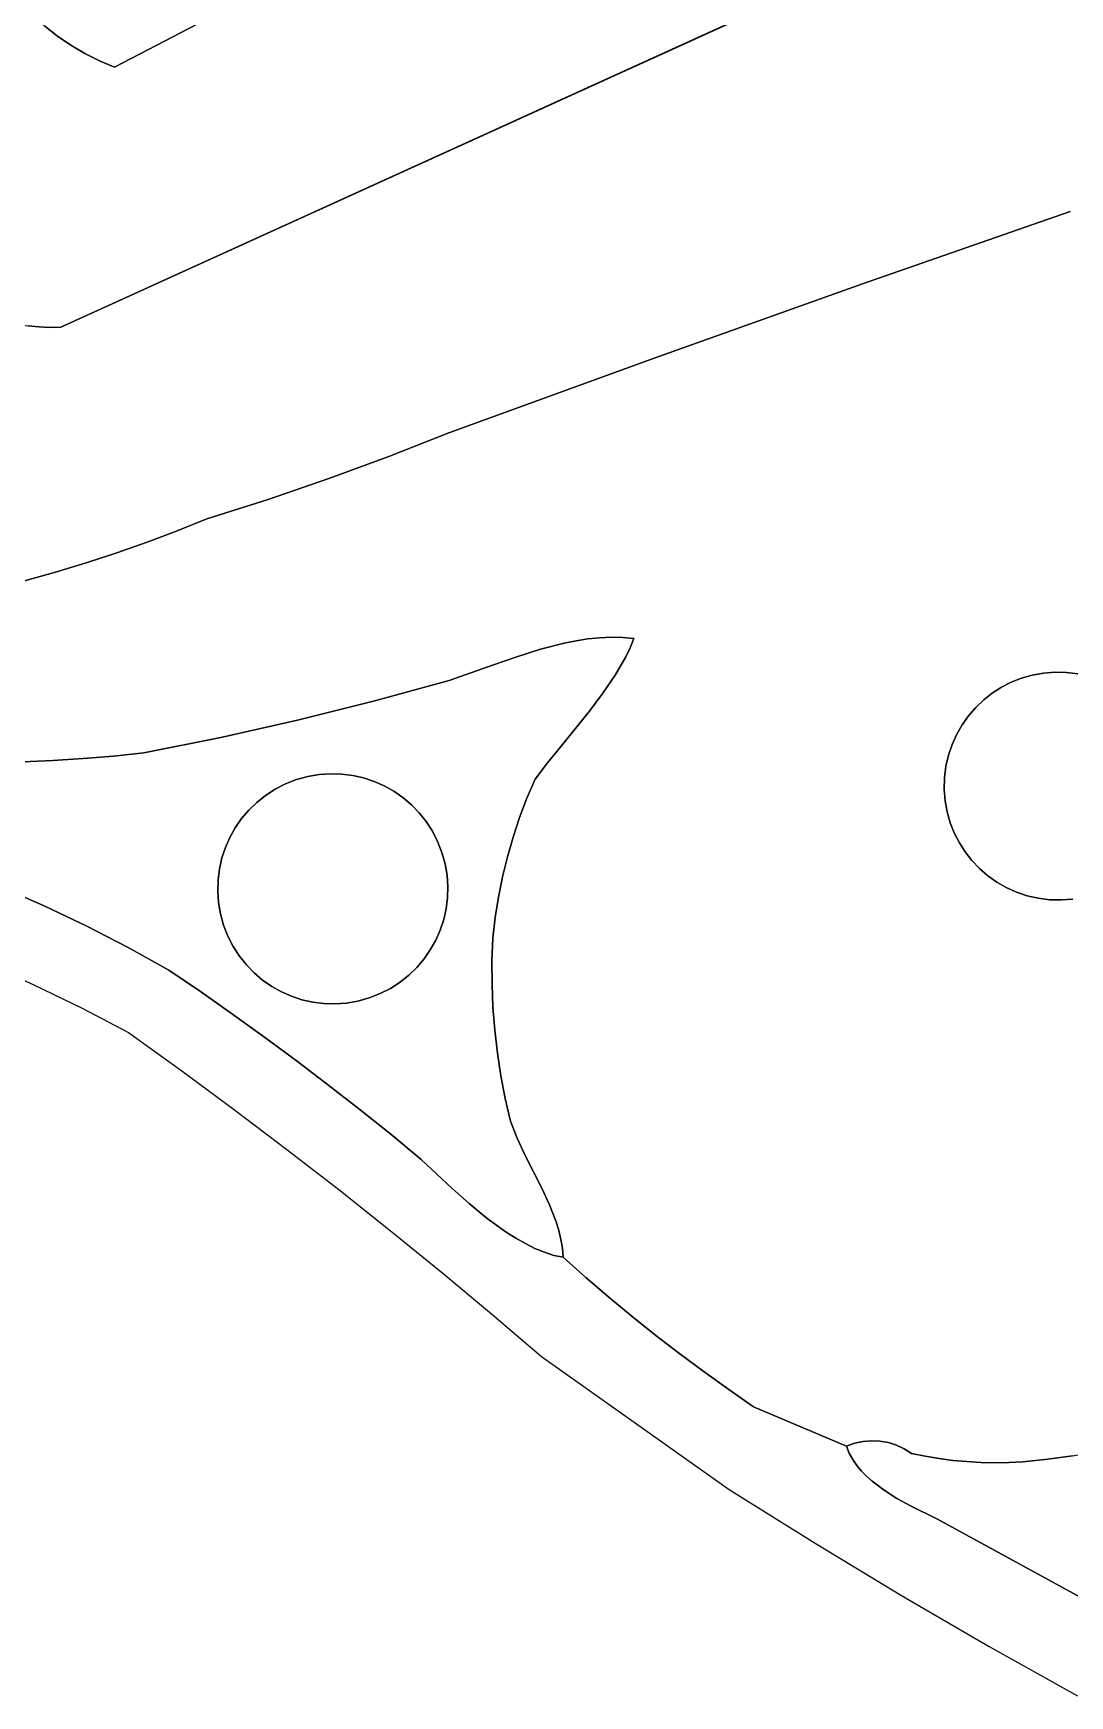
# Model space of a CAD drawing. Header units: inches. Extents: x 37.5 to 70.3, y 17.4 to 61.6.
# Drawn here: x 44.35 to 48.62, y 20.65 to 27.51 of the extents above; entities that cross this region are included whole.
import ezdxf

# ---------------------------------------------------------------- set-up
doc = ezdxf.new("R2010")
doc.units = ezdxf.units.IN
doc.layers.add('SURFACES_FOR_SKETCHUP', color=7, linetype='Continuous')

msp = doc.modelspace()

# ---------------------------------------------------------------- linework, layer by layer
at = {"layer": 'SURFACES_FOR_SKETCHUP'}
for points, invisible_edges in [([(49.8928, 28.7723), (46.2964, 28.1759), (44.4585, 26.3004)], 3), ([(44.4585, 26.3004), (46.9135, 26.1748), (49.8928, 28.7723)], 3), ([(47.7687, 26.4793), (49.8928, 28.7723), (46.9135, 26.1748)], 3), ([(47.7687, 26.4793), (48.626, 26.778), (49.8928, 28.7723)], 10), ([(46.1214, 28.0807), (44.4585, 26.3004), (46.2964, 28.1759)], 3), ([(44.3928, 27.5431), (44.4457, 27.502), (44.9584, 28.0813)], 10), ([(44.4457, 27.502), (44.5011, 27.4644), (44.9584, 28.0813)], 10), ([(45.9432, 27.9917), (44.4585, 26.3004), (46.1214, 28.0807)], 3), ([(44.5011, 27.4644), (44.5589, 27.4304), (44.9584, 28.0813)], 10), ([(44.5589, 27.4304), (44.6189, 27.4), (44.9584, 28.0813)], 10), ([(45.1592, 27.6234), (44.9584, 28.0813), (44.6189, 27.4)], 11), ([(45.6705, 27.8514), (44.4585, 26.3004), (45.9432, 27.9917)], 11), ([(45.6223, 27.8273), (44.4585, 26.3004), (45.6705, 27.8514)], 3), ([(45.6223, 27.8273), (45.5727, 27.8065), (44.4585, 26.3004)], 10), ([(45.2779, 27.6748), (44.4585, 26.3004), (45.5727, 27.8065)], 11), ([(45.2779, 27.6748), (45.2237, 27.6509), (44.4585, 26.3004)], 10), ([(44.3425, 27.5875), (43.6014, 26.6776), (44.3928, 27.5431)], 3), ([(45.2237, 27.6509), (45.1592, 27.6234), (44.4585, 26.3004)], 10), ([(44.6809, 27.3736), (44.4585, 26.3004), (45.1592, 27.6234)], 3), ([(44.6189, 27.4), (44.6809, 27.3736), (45.1592, 27.6234)], 8), ([(43.6766, 26.6119), (44.3928, 27.5431), (43.6014, 26.6776)], 3), ([(44.3928, 27.5431), (43.6766, 26.6119), (44.4457, 27.502)], 3), ([(43.7556, 26.5506), (44.4457, 27.502), (43.6766, 26.6119)], 3), ([(43.7556, 26.5506), (43.8379, 26.4943), (44.4457, 27.502)], 10), ([(44.5011, 27.4644), (44.4457, 27.502), (43.8379, 26.4943)], 10), ([(43.8379, 26.4943), (43.9228, 26.4437), (44.5011, 27.4644)], 10), ([(43.9228, 26.4437), (44.0099, 26.3995), (44.5011, 27.4644)], 10), ([(44.5589, 27.4304), (44.5011, 27.4644), (44.0099, 26.3995)], 10), ([(44.0099, 26.3995), (44.0986, 26.3625), (44.5589, 27.4304)], 10), ([(44.0986, 26.3625), (44.1434, 26.3469), (44.5589, 27.4304)], 10), ([(44.6189, 27.4), (44.5589, 27.4304), (44.1434, 26.3469)], 10), ([(44.1434, 26.3469), (44.1884, 26.3334), (44.6189, 27.4)], 10), ([(44.1884, 26.3334), (44.2335, 26.322), (44.6189, 27.4)], 10), ([(44.2786, 26.3128), (44.6189, 27.4), (44.2335, 26.322)], 3), ([(44.2786, 26.3128), (44.3238, 26.306), (44.6189, 27.4)], 10), ([(44.3238, 26.306), (44.3689, 26.3016), (44.6189, 27.4)], 10), ([(44.3689, 26.3016), (44.4138, 26.2997), (44.6189, 27.4)], 10), ([(44.4138, 26.2997), (44.4585, 26.3004), (44.6189, 27.4)], 10), ([(44.6809, 27.3736), (44.6189, 27.4), (44.4585, 26.3004)], 10), ([(47.7687, 26.4793), (48.9372, 25.624), (48.626, 26.778)], 3), ([(48.2691, 24.7623), (47.7687, 26.4793), (46.8253, 25.0153)], 11), ([(46.9135, 26.1748), (46.8253, 25.0153), (47.7687, 26.4793)], 3), ([(48.9372, 25.624), (47.7687, 26.4793), (48.383, 24.8352)], 11), ([(48.383, 24.8352), (47.7687, 26.4793), (48.3426, 24.8145)], 3), ([(48.3426, 24.8145), (47.7687, 26.4793), (48.3046, 24.7901)], 3), ([(48.3046, 24.7901), (47.7687, 26.4793), (48.2691, 24.7623)], 3), ([(44.3097, 25.2545), (44.4375, 25.2897), (44.3238, 26.306)], 10), ([(44.3689, 26.3016), (44.3238, 26.306), (44.4375, 25.2897)], 10), ([(44.4375, 25.2897), (44.5644, 25.3279), (44.3689, 26.3016)], 10), ([(44.4138, 26.2997), (44.3689, 26.3016), (44.5644, 25.3279)], 10), ([(44.4585, 26.3004), (44.4138, 26.2997), (44.5644, 25.3279)], 10), ([(45.5652, 25.6759), (45.8139, 25.7673), (44.4585, 26.3004)], 10), ([(45.0622, 25.5095), (45.3147, 25.5899), (44.4585, 26.3004)], 10), ([(44.6903, 25.369), (44.8153, 25.4129), (44.4585, 26.3004)], 10), ([(44.5644, 25.3279), (44.6903, 25.369), (44.4585, 26.3004)], 10), ([(45.5652, 25.6759), (44.4585, 26.3004), (45.3147, 25.5899)], 3), ([(44.9393, 25.4598), (44.4585, 26.3004), (44.8153, 25.4129)], 3), ([(45.0622, 25.5095), (44.4585, 26.3004), (44.9393, 25.4598)], 3), ([(46.0604, 25.8643), (44.4585, 26.3004), (45.8139, 25.7673)], 3), ([(46.0604, 25.8643), (46.9135, 26.1748), (44.4585, 26.3004)], 10), ([(46.0604, 25.8643), (46.6836, 25.019), (46.9135, 26.1748)], 3), ([(46.7315, 25.0211), (46.9135, 26.1748), (46.6836, 25.019)], 3), ([(46.7788, 25.02), (46.9135, 26.1748), (46.7315, 25.0211)], 3), ([(46.8253, 25.0153), (46.9135, 26.1748), (46.7788, 25.02)], 3), ([(45.8139, 25.7673), (46.2455, 24.9073), (46.0604, 25.8643)], 3), ([(46.4391, 24.9713), (46.0604, 25.8643), (46.3414, 24.9407)], 3), ([(46.3414, 24.9407), (46.0604, 25.8643), (46.2455, 24.9073)], 3), ([(46.6836, 25.019), (46.0604, 25.8643), (46.6352, 25.014)], 3), ([(46.6352, 25.014), (46.0604, 25.8643), (46.5864, 25.0064)], 3), ([(46.5864, 25.0064), (46.0604, 25.8643), (46.5374, 24.9966)], 3), ([(46.5374, 24.9966), (46.0604, 25.8643), (46.4391, 24.9713)], 3), ([(45.5652, 25.6759), (46.0628, 24.8421), (45.8139, 25.7673)], 3), ([(46.2455, 24.9073), (45.8139, 25.7673), (46.0628, 24.8421)], 3), ([(45.3147, 25.5899), (45.7501, 24.7569), (45.5652, 25.6759)], 3), ([(46.0628, 24.8421), (45.5652, 25.6759), (45.7501, 24.7569)], 3), ([(48.383, 24.8352), (48.4254, 24.8519), (48.9372, 25.624)], 10), ([(48.4254, 24.8519), (48.4697, 24.8645), (48.9372, 25.624)], 10), ([(48.4697, 24.8645), (48.5154, 24.8728), (48.9372, 25.624)], 10), ([(48.5154, 24.8728), (48.5625, 24.8765), (48.9372, 25.624)], 10), ([(48.5625, 24.8765), (48.6106, 24.8755), (48.9372, 25.624)], 10), ([(48.9372, 25.624), (48.6106, 24.8755), (48.9765, 25.5905)], 3), ([(45.0622, 25.5095), (45.4356, 24.6787), (45.3147, 25.5899)], 3), ([(45.7501, 24.7569), (45.3147, 25.5899), (45.4356, 24.6787)], 3), ([(48.6584, 24.8696), (48.9765, 25.5905), (48.6106, 24.8755)], 3), ([(44.8153, 25.4129), (45.1195, 24.6075), (44.9393, 25.4598)], 3), ([(44.9393, 25.4598), (45.1195, 24.6075), (45.0622, 25.5095)], 3), ([(45.4356, 24.6787), (45.0622, 25.5095), (45.1195, 24.6075)], 3), ([(44.6903, 25.369), (45.1195, 24.6075), (44.8153, 25.4129)], 3), ([(44.4375, 25.2897), (44.6768, 24.5305), (44.5644, 25.3279)], 3), ([(44.5644, 25.3279), (44.8019, 24.5434), (44.6903, 25.369)], 3), ([(44.8019, 24.5434), (44.5644, 25.3279), (44.6768, 24.5305)], 3), ([(45.1195, 24.6075), (44.6903, 25.369), (44.8019, 24.5434)], 3), ([(44.4261, 24.5121), (44.3097, 25.2545), (44.3005, 24.5066)], 3), ([(44.3097, 25.2545), (44.5515, 24.5201), (44.4375, 25.2897)], 3), ([(44.5515, 24.5201), (44.3097, 25.2545), (44.4261, 24.5121)], 3), ([(44.6768, 24.5305), (44.4375, 25.2897), (44.5515, 24.5201)], 3), ([(46.4391, 24.9713), (46.6417, 24.716), (46.5374, 24.9966)], 3), ([(46.5374, 24.9966), (46.6973, 24.7899), (46.5864, 25.0064)], 3), ([(46.6973, 24.7899), (46.5374, 24.9966), (46.6417, 24.716)], 3), ([(46.5864, 25.0064), (46.748, 24.8647), (46.6352, 25.014)], 3), ([(46.748, 24.8647), (46.5864, 25.0064), (46.6973, 24.7899)], 3), ([(46.6352, 25.014), (46.748, 24.8647), (46.6836, 25.019)], 3), ([(46.7315, 25.0211), (46.6836, 25.019), (46.7914, 24.9399)], 10), ([(46.748, 24.8647), (46.7914, 24.9399), (46.6836, 25.019)], 10), ([(46.7315, 25.0211), (46.7914, 24.9399), (46.7788, 25.02)], 3), ([(46.8253, 25.0153), (46.7788, 25.02), (46.8097, 24.9776)], 2), ([(46.7914, 24.9399), (46.8097, 24.9776), (46.7788, 25.02)], 10), ([(46.8097, 24.9776), (48.124, 24.5345), (46.8253, 25.0153)], 3), ([(48.1577, 24.6206), (46.8253, 25.0153), (48.1388, 24.5786)], 3), ([(48.2068, 24.6971), (46.8253, 25.0153), (48.1805, 24.6601)], 3), ([(48.1388, 24.5786), (46.8253, 25.0153), (48.124, 24.5345)], 3), ([(48.1805, 24.6601), (46.8253, 25.0153), (48.1577, 24.6206)], 3), ([(46.8253, 25.0153), (48.2068, 24.6971), (48.2364, 24.7312)], 9), ([(46.8253, 25.0153), (48.2364, 24.7312), (48.2691, 24.7623)], 9), ([(46.2455, 24.9073), (46.5251, 24.572), (46.3414, 24.9407)], 3), ([(46.3414, 24.9407), (46.6417, 24.716), (46.4391, 24.9713)], 3), ([(46.6417, 24.716), (46.3414, 24.9407), (46.5251, 24.572)], 3), ([(46.748, 24.8647), (48.1076, 24.4407), (46.7914, 24.9399)], 3), ([(46.7914, 24.9399), (48.1135, 24.4885), (46.8097, 24.9776)], 3), ([(48.1135, 24.4885), (46.7914, 24.9399), (48.1076, 24.4407)], 3), ([(48.124, 24.5345), (46.8097, 24.9776), (48.1135, 24.4885)], 3), ([(45.7501, 24.7569), (45.834, 24.3854), (46.0628, 24.8421)], 3), ([(45.8715, 24.3594), (46.0628, 24.8421), (45.834, 24.3854)], 3), ([(45.8715, 24.3594), (45.9065, 24.3298), (46.0628, 24.8421)], 10), ([(46.4171, 24.4358), (46.0628, 24.8421), (45.9065, 24.3298)], 11), ([(46.0628, 24.8421), (46.4689, 24.5028), (46.2455, 24.9073)], 3), ([(46.4689, 24.5028), (46.0628, 24.8421), (46.4171, 24.4358)], 3), ([(46.5251, 24.572), (46.2455, 24.9073), (46.4689, 24.5028)], 3), ([(46.6973, 24.7899), (48.1065, 24.3926), (46.748, 24.8647)], 3), ([(48.1076, 24.4407), (46.748, 24.8647), (48.1065, 24.3926)], 3), ([(48.2691, 24.7623), (48.6106, 24.8755), (48.3046, 24.7901)], 3), ([(48.6106, 24.8755), (48.2691, 24.7623), (48.9322, 24.714)], 11), ([(48.6106, 24.8755), (48.5625, 24.8765), (48.3046, 24.7901)], 10), ([(48.3046, 24.7901), (48.5625, 24.8765), (48.3426, 24.8145)], 3), ([(48.3426, 24.8145), (48.5625, 24.8765), (48.383, 24.8352)], 3), ([(48.5625, 24.8765), (48.5154, 24.8728), (48.383, 24.8352)], 10), ([(48.4254, 24.8519), (48.383, 24.8352), (48.5154, 24.8728)], 10), ([(48.5154, 24.8728), (48.4697, 24.8645), (48.4254, 24.8519)], 8), ([(48.9322, 24.714), (48.9011, 24.7467), (48.6106, 24.8755)], 10), ([(48.6584, 24.8696), (48.6106, 24.8755), (48.9011, 24.7467)], 10), ([(46.6417, 24.716), (48.1102, 24.3455), (46.6973, 24.7899)], 3), ([(48.1065, 24.3926), (46.6973, 24.7899), (48.1102, 24.3455)], 3), ([(45.4356, 24.6787), (45.6188, 24.4565), (45.7501, 24.7569)], 3), ([(45.6645, 24.4507), (45.7501, 24.7569), (45.6188, 24.4565)], 3), ([(45.7092, 24.4405), (45.7501, 24.7569), (45.6645, 24.4507)], 3), ([(45.7525, 24.4261), (45.7501, 24.7569), (45.7092, 24.4405)], 3), ([(45.7525, 24.4261), (45.7942, 24.4077), (45.7501, 24.7569)], 10), ([(45.7942, 24.4077), (45.834, 24.3854), (45.7501, 24.7569)], 10), ([(46.5251, 24.572), (48.1185, 24.2997), (46.6417, 24.716)], 3), ([(48.1102, 24.3455), (46.6417, 24.716), (48.1185, 24.2997)], 3), ([(48.2691, 24.7623), (48.2364, 24.7312), (48.1076, 24.4407)], 10), ([(48.2691, 24.7623), (48.1076, 24.4407), (48.9322, 24.714)], 11), ([(48.1135, 24.4885), (48.1076, 24.4407), (48.2364, 24.7312)], 10), ([(48.1076, 24.4407), (48.8839, 24.0509), (48.9322, 24.714)], 11), ([(48.2364, 24.7312), (48.2068, 24.6971), (48.1135, 24.4885)], 10), ([(45.1195, 24.6075), (45.3862, 24.4157), (45.4356, 24.6787)], 3), ([(45.4315, 24.4334), (45.4356, 24.6787), (45.3862, 24.4157)], 3), ([(45.4784, 24.4464), (45.4356, 24.6787), (45.4315, 24.4334)], 3), ([(45.5723, 24.4578), (45.4356, 24.6787), (45.5254, 24.4545)], 3), ([(45.5254, 24.4545), (45.4356, 24.6787), (45.4784, 24.4464)], 3), ([(45.6188, 24.4565), (45.4356, 24.6787), (45.5723, 24.4578)], 3), ([(48.2068, 24.6971), (48.1805, 24.6601), (48.1135, 24.4885)], 10), ([(48.1135, 24.4885), (48.1805, 24.6601), (48.124, 24.5345)], 3), ([(48.1577, 24.6206), (48.124, 24.5345), (48.1805, 24.6601)], 3), ([(44.8019, 24.5434), (45.2053, 24.2723), (45.1195, 24.6075)], 3), ([(45.3438, 24.3939), (45.1195, 24.6075), (45.3043, 24.3684)], 3), ([(45.3043, 24.3684), (45.1195, 24.6075), (45.2679, 24.3394)], 3), ([(45.2349, 24.3073), (45.1195, 24.6075), (45.2053, 24.2723)], 3), ([(45.2679, 24.3394), (45.1195, 24.6075), (45.2349, 24.3073)], 3), ([(45.3862, 24.4157), (45.1195, 24.6075), (45.3438, 24.3939)], 3), ([(46.4689, 24.5028), (46.3534, 24.2773), (46.5251, 24.572)], 3), ([(46.3534, 24.2773), (48.1312, 24.2555), (46.5251, 24.572)], 11), ([(48.1185, 24.2997), (46.5251, 24.572), (48.1312, 24.2555)], 3), ([(48.1577, 24.6206), (48.1388, 24.5786), (48.124, 24.5345)], 8), ([(44.3935, 23.911), (44.4261, 24.5121), (44.2178, 23.9881)], 3), ([(44.3005, 24.5066), (44.2178, 23.9881), (44.4261, 24.5121)], 3), ([(44.4261, 24.5121), (44.3935, 23.911), (44.5515, 24.5201)], 3), ([(44.5668, 23.8285), (44.5515, 24.5201), (44.3935, 23.911)], 3), ([(44.5515, 24.5201), (44.5668, 23.8285), (44.6768, 24.5305)], 3), ([(44.5668, 23.8285), (45.114, 24.0653), (44.6768, 24.5305)], 11), ([(44.6768, 24.5305), (45.1242, 24.11), (44.8019, 24.5434)], 3), ([(45.1242, 24.11), (44.6768, 24.5305), (45.114, 24.0653)], 3), ([(45.1385, 24.1533), (44.8019, 24.5434), (45.1242, 24.11)], 3), ([(45.1569, 24.195), (44.8019, 24.5434), (45.1385, 24.1533)], 3), ([(45.1792, 24.2348), (44.8019, 24.5434), (45.1569, 24.195)], 3), ([(45.2053, 24.2723), (44.8019, 24.5434), (45.1792, 24.2348)], 3), ([(46.3836, 24.3571), (46.3534, 24.2773), (46.4689, 24.5028)], 10), ([(46.4689, 24.5028), (46.4171, 24.4358), (46.3836, 24.3571)], 8), ([(45.1569, 24.195), (45.4315, 24.4334), (45.1792, 24.2348)], 3), ([(45.1569, 24.195), (46.0069, 23.7704), (45.4315, 24.4334)], 11), ([(45.4315, 24.4334), (45.3862, 24.4157), (45.1792, 24.2348)], 10), ([(45.4784, 24.4464), (45.4315, 24.4334), (45.7525, 24.4261)], 10), ([(45.7942, 24.4077), (45.7525, 24.4261), (45.4315, 24.4334)], 10), ([(46.0326, 24.1331), (45.4315, 24.4334), (46.0069, 23.7704)], 11), ([(46.0326, 24.1331), (45.7942, 24.4077), (45.4315, 24.4334)], 11), ([(45.4784, 24.4464), (45.6645, 24.4507), (45.5254, 24.4545)], 3), ([(45.7092, 24.4405), (45.6645, 24.4507), (45.4784, 24.4464)], 10), ([(45.7525, 24.4261), (45.7092, 24.4405), (45.4784, 24.4464)], 10), ([(45.6188, 24.4565), (45.5723, 24.4578), (45.5254, 24.4545)], 8), ([(45.6188, 24.4565), (45.5254, 24.4545), (45.6645, 24.4507)], 3), ([(46.4171, 24.4358), (45.9065, 24.3298), (45.9386, 24.2967)], 9), ([(46.4171, 24.4358), (45.9386, 24.2967), (46.3836, 24.3571)], 3), ([(48.1076, 24.4407), (48.1065, 24.3926), (48.193, 24.1347)], 10), ([(48.2208, 24.0992), (48.1076, 24.4407), (48.193, 24.1347)], 3), ([(48.5424, 23.9377), (48.8839, 24.0509), (48.1076, 24.4407)], 11), ([(48.1076, 24.4407), (48.2208, 24.0992), (48.5424, 23.9377)], 11), ([(45.1792, 24.2348), (45.3862, 24.4157), (45.2053, 24.2723)], 3), ([(45.2053, 24.2723), (45.3862, 24.4157), (45.2349, 24.3073)], 3), ([(45.3862, 24.4157), (45.3438, 24.3939), (45.2349, 24.3073)], 10), ([(45.2679, 24.3394), (45.2349, 24.3073), (45.3438, 24.3939)], 10), ([(45.3438, 24.3939), (45.3043, 24.3684), (45.2679, 24.3394)], 8), ([(45.7942, 24.4077), (46.0326, 24.1331), (45.834, 24.3854)], 3), ([(46.0326, 24.1331), (46.0148, 24.1784), (45.834, 24.3854)], 10), ([(45.834, 24.3854), (46.0148, 24.1784), (45.8715, 24.3594)], 3), ([(48.1686, 24.1727), (48.1065, 24.3926), (48.1479, 24.2131)], 3), ([(48.193, 24.1347), (48.1065, 24.3926), (48.1686, 24.1727)], 3), ([(48.1065, 24.3926), (48.1102, 24.3455), (48.1479, 24.2131)], 10), ([(45.8715, 24.3594), (46.0148, 24.1784), (45.9065, 24.3298)], 3), ([(45.9386, 24.2967), (45.9065, 24.3298), (45.9931, 24.2209)], 10), ([(46.0148, 24.1784), (45.9931, 24.2209), (45.9065, 24.3298)], 10), ([(45.9676, 24.2604), (46.3836, 24.3571), (45.9386, 24.2967)], 3), ([(45.9931, 24.2209), (45.9676, 24.2604), (45.9386, 24.2967)], 8), ([(46.3836, 24.3571), (45.9676, 24.2604), (46.3534, 24.2773)], 3), ([(48.1312, 24.2555), (48.1479, 24.2131), (48.1102, 24.3455)], 10), ([(48.1102, 24.3455), (48.1185, 24.2997), (48.1312, 24.2555)], 8), ([(45.9931, 24.2209), (46.3534, 24.2773), (45.9676, 24.2604)], 3), ([(46.3534, 24.2773), (45.9931, 24.2209), (46.3265, 24.1963)], 3), ([(48.1312, 24.2555), (46.3029, 24.1144), (48.1479, 24.2131)], 3), ([(46.3029, 24.1144), (48.1312, 24.2555), (46.3265, 24.1963)], 3), ([(46.3265, 24.1963), (48.1312, 24.2555), (46.3534, 24.2773)], 3), ([(45.1569, 24.195), (45.1385, 24.1533), (45.1313, 23.8323)], 10), ([(45.1313, 23.8323), (46.0069, 23.7704), (45.1569, 24.195)], 11), ([(46.0148, 24.1784), (46.3265, 24.1963), (45.9931, 24.2209)], 3), ([(46.0326, 24.1331), (46.3265, 24.1963), (46.0148, 24.1784)], 3), ([(46.3265, 24.1963), (46.0326, 24.1331), (46.3029, 24.1144)], 3), ([(46.239, 23.6836), (48.1686, 24.1727), (46.2422, 23.7789)], 3), ([(46.2393, 23.5885), (48.1686, 24.1727), (46.239, 23.6836)], 3), ([(48.1686, 24.1727), (46.2393, 23.5885), (48.193, 24.1347)], 3), ([(46.2422, 23.7789), (48.1686, 24.1727), (46.2523, 23.8637)], 3), ([(48.1479, 24.2131), (46.2523, 23.8637), (48.1686, 24.1727)], 3), ([(46.2523, 23.8637), (48.1479, 24.2131), (46.2658, 23.948)], 3), ([(46.2658, 23.948), (48.1479, 24.2131), (46.2826, 24.0316)], 3), ([(46.2826, 24.0316), (48.1479, 24.2131), (46.3029, 24.1144)], 3), ([(45.1242, 24.11), (45.114, 24.0653), (45.1182, 23.8792)], 10), ([(45.1385, 24.1533), (45.1242, 24.11), (45.1182, 23.8792)], 10), ([(45.1182, 23.8792), (45.1313, 23.8323), (45.1385, 24.1533)], 10), ([(46.0069, 23.7704), (46.0253, 23.8121), (46.0326, 24.1331)], 10), ([(46.0456, 24.0863), (46.0326, 24.1331), (46.0253, 23.8121)], 10), ([(46.0456, 24.0863), (46.3029, 24.1144), (46.0326, 24.1331)], 3), ([(46.3029, 24.1144), (46.0456, 24.0863), (46.2826, 24.0316)], 3), ([(46.2432, 23.4935), (48.193, 24.1347), (46.2393, 23.5885)], 3), ([(46.2506, 23.3987), (48.193, 24.1347), (46.2432, 23.4935)], 3), ([(46.2616, 23.3043), (48.193, 24.1347), (46.2506, 23.3987)], 3), ([(48.193, 24.1347), (46.2616, 23.3043), (48.2208, 24.0992)], 3), ([(46.2761, 23.2103), (48.2208, 24.0992), (46.2616, 23.3043)], 3), ([(46.2941, 23.1168), (48.2208, 24.0992), (46.2761, 23.2103)], 3), ([(46.3748, 22.8845), (48.2208, 24.0992), (46.2941, 23.1168)], 11), ([(46.4448, 22.7472), (48.2208, 24.0992), (46.3748, 22.8845)], 3), ([(48.2208, 24.0992), (46.4448, 22.7472), (48.2519, 24.0665)], 3), ([(48.2208, 24.0992), (48.2519, 24.0665), (48.5424, 23.9377)], 10), ([(45.114, 24.0653), (44.5668, 23.8285), (45.1082, 24.0196)], 3), ([(44.7375, 23.7406), (45.1082, 24.0196), (44.5668, 23.8285)], 3), ([(45.1082, 24.0196), (44.7375, 23.7406), (45.1068, 23.9731)], 3), ([(45.1082, 24.0196), (45.1068, 23.9731), (45.1101, 23.9262)], 8), ([(45.1082, 24.0196), (45.1101, 23.9262), (45.114, 24.0653)], 3), ([(45.1182, 23.8792), (45.114, 24.0653), (45.1101, 23.9262)], 3), ([(46.0253, 23.8121), (46.0397, 23.8555), (46.0456, 24.0863)], 10), ([(46.0397, 23.8555), (46.0498, 23.9002), (46.0456, 24.0863)], 10), ([(46.0537, 24.0393), (46.2826, 24.0316), (46.0456, 24.0863)], 3), ([(46.0456, 24.0863), (46.0498, 23.9002), (46.0537, 24.0393)], 3), ([(46.0557, 23.9459), (46.0537, 24.0393), (46.0498, 23.9002)], 3), ([(46.057, 23.9924), (46.2826, 24.0316), (46.0537, 24.0393)], 3), ([(46.0557, 23.9459), (46.057, 23.9924), (46.0537, 24.0393)], 8), ([(46.2826, 24.0316), (46.057, 23.9924), (46.2658, 23.948)], 3), ([(46.4772, 22.678), (48.2519, 24.0665), (46.4448, 22.7472)], 3), ([(48.2519, 24.0665), (46.4772, 22.678), (48.286, 24.0368)], 3), ([(46.8178, 22.2174), (48.286, 24.0368), (46.4772, 22.678)], 11), ([(46.9154, 22.1394), (48.286, 24.0368), (46.8178, 22.2174)], 3), ([(48.286, 24.0368), (46.9154, 22.1394), (48.323, 24.0105)], 3), ([(48.2519, 24.0665), (48.286, 24.0368), (48.4946, 23.9436)], 10), ([(48.4946, 23.9436), (48.5424, 23.9377), (48.2519, 24.0665)], 10), ([(48.286, 24.0368), (48.323, 24.0105), (48.4946, 23.9436)], 10), ([(48.8839, 24.0509), (48.5424, 23.9377), (48.8484, 24.023)], 3), ([(48.5424, 23.9377), (48.5905, 23.9366), (48.8484, 24.023)], 10), ([(48.8484, 24.023), (48.5905, 23.9366), (48.8104, 23.9987)], 3), ([(44.2178, 23.9881), (44.1484, 23.6761), (44.3935, 23.911)], 3), ([(45.1068, 23.9731), (44.7375, 23.7406), (45.1101, 23.9262)], 3), ([(46.0557, 23.9459), (46.2658, 23.948), (46.057, 23.9924)], 3), ([(47.0144, 22.063), (48.323, 24.0105), (46.9154, 22.1394)], 3), ([(48.323, 24.0105), (47.0144, 22.063), (48.3625, 23.9878)], 3), ([(47.1147, 21.9883), (48.3625, 23.9878), (47.0144, 22.063)], 3), ([(47.2163, 21.9154), (48.3625, 23.9878), (47.1147, 21.9883)], 3), ([(48.3625, 23.9878), (47.2163, 21.9154), (48.4045, 23.9689)], 3), ([(47.841, 21.7026), (48.4045, 23.9689), (47.2163, 21.9154)], 11), ([(48.4045, 23.9689), (47.841, 21.7026), (48.4485, 23.9541)], 3), ([(47.8755, 21.6965), (48.4485, 23.9541), (47.841, 21.7026)], 3), ([(48.4485, 23.9541), (47.8755, 21.6965), (48.4946, 23.9436)], 3), ([(48.3625, 23.9878), (48.4485, 23.9541), (48.323, 24.0105)], 3), ([(48.4946, 23.9436), (48.323, 24.0105), (48.4485, 23.9541)], 3), ([(48.3625, 23.9878), (48.4045, 23.9689), (48.4485, 23.9541)], 8), ([(48.8104, 23.9987), (48.5905, 23.9366), (48.77, 23.978)], 3), ([(48.5905, 23.9366), (48.6375, 23.9403), (48.77, 23.978)], 10), ([(44.348, 23.5869), (44.3935, 23.911), (44.1484, 23.6761)], 3), ([(44.3935, 23.911), (44.348, 23.5869), (44.5668, 23.8285)], 3), ([(45.1101, 23.9262), (44.7375, 23.7406), (45.1182, 23.8792)], 3), ([(46.0397, 23.8555), (46.2523, 23.8637), (46.0498, 23.9002)], 3), ([(46.0498, 23.9002), (46.2523, 23.8637), (46.0557, 23.9459)], 3), ([(46.2658, 23.948), (46.0557, 23.9459), (46.2523, 23.8637)], 3), ([(47.909, 21.6859), (48.4946, 23.9436), (47.8755, 21.6965)], 3), ([(48.3148, 21.6134), (48.4946, 23.9436), (47.909, 21.6859)], 11), ([(48.3725, 21.6141), (48.4946, 23.9436), (48.3148, 21.6134)], 3), ([(48.4302, 21.6168), (48.4946, 23.9436), (48.3725, 21.6141)], 3), ([(48.5334, 21.6277), (48.4946, 23.9436), (48.4302, 21.6168)], 3), ([(48.4946, 23.9436), (48.5334, 21.6277), (48.5424, 23.9377)], 3), ([(48.6359, 21.6422), (48.5424, 23.9377), (48.5334, 21.6277)], 3), ([(48.5424, 23.9377), (48.7376, 21.6602), (48.5905, 23.9366)], 3), ([(48.7376, 21.6602), (48.5424, 23.9377), (48.6359, 21.6422)], 3), ([(48.5905, 23.9366), (49.0373, 21.7351), (48.6375, 23.9403)], 3), ([(48.8384, 21.6817), (48.5905, 23.9366), (48.7376, 21.6602)], 3), ([(48.9384, 21.7067), (48.5905, 23.9366), (48.8384, 21.6817)], 3), ([(49.0373, 21.7351), (48.5905, 23.9366), (48.9384, 21.7067)], 3), ([(44.5448, 23.4914), (44.5668, 23.8285), (44.348, 23.5869)], 3), ([(44.5668, 23.8285), (44.5448, 23.4914), (44.7375, 23.7406)], 3), ([(44.9055, 23.6473), (45.1182, 23.8792), (44.7375, 23.7406)], 3), ([(45.1182, 23.8792), (44.9055, 23.6473), (45.1313, 23.8323)], 3), ([(45.1313, 23.8323), (44.9055, 23.6473), (45.149, 23.787)], 3), ([(45.1313, 23.8323), (45.149, 23.787), (45.3299, 23.58)], 10), ([(45.3696, 23.5577), (45.1313, 23.8323), (45.3299, 23.58)], 3), ([(45.1313, 23.8323), (45.3696, 23.5577), (46.0069, 23.7704)], 11), ([(46.0069, 23.7704), (46.2422, 23.7789), (46.0253, 23.8121)], 3), ([(46.0253, 23.8121), (46.2422, 23.7789), (46.0397, 23.8555)], 3), ([(46.2523, 23.8637), (46.0397, 23.8555), (46.2422, 23.7789)], 3), ([(45.149, 23.787), (44.9055, 23.6473), (45.1708, 23.7446)], 3), ([(45.04, 23.5554), (45.1708, 23.7446), (44.9055, 23.6473)], 3), ([(45.1708, 23.7446), (45.04, 23.5554), (45.1963, 23.7051)], 3), ([(45.2923, 23.6061), (45.149, 23.787), (45.2574, 23.6357)], 3), ([(45.3299, 23.58), (45.149, 23.787), (45.2923, 23.6061)], 3), ([(45.149, 23.787), (45.1708, 23.7446), (45.2574, 23.6357)], 10), ([(45.2252, 23.6688), (45.2574, 23.6357), (45.1708, 23.7446)], 10), ([(45.1708, 23.7446), (45.1963, 23.7051), (45.2252, 23.6688)], 8), ([(45.7323, 23.5321), (46.0069, 23.7704), (45.3696, 23.5577)], 11), ([(46.0069, 23.7704), (45.7323, 23.5321), (45.9846, 23.7307)], 3), ([(45.9846, 23.7307), (46.239, 23.6836), (46.0069, 23.7704)], 3), ([(46.2422, 23.7789), (46.0069, 23.7704), (46.239, 23.6836)], 3), ([(44.7386, 23.3898), (44.7375, 23.7406), (44.5448, 23.4914)], 3), ([(44.7375, 23.7406), (44.7386, 23.3898), (44.9055, 23.6473)], 3), ([(45.1963, 23.7051), (45.04, 23.5554), (45.2252, 23.6688)], 3), ([(45.7323, 23.5321), (45.7776, 23.5498), (45.9846, 23.7307)], 10), ([(45.9846, 23.7307), (45.7776, 23.5498), (45.9586, 23.6932)], 3), ([(45.9586, 23.6932), (45.7776, 23.5498), (45.929, 23.6582)], 3), ([(45.929, 23.6582), (46.2393, 23.5885), (45.9586, 23.6932)], 3), ([(45.9586, 23.6932), (46.2393, 23.5885), (45.9846, 23.7307)], 3), ([(46.239, 23.6836), (45.9846, 23.7307), (46.2393, 23.5885)], 3), ([(45.04, 23.5554), (44.9055, 23.6473), (44.7386, 23.3898)], 10), ([(45.1732, 23.4617), (45.2252, 23.6688), (45.04, 23.5554)], 3), ([(45.2252, 23.6688), (45.1732, 23.4617), (45.2574, 23.6357)], 3), ([(45.2574, 23.6357), (45.1732, 23.4617), (45.2923, 23.6061)], 3), ([(45.7776, 23.5498), (45.8201, 23.5716), (45.929, 23.6582)], 10), ([(45.8959, 23.6261), (45.929, 23.6582), (45.8201, 23.5716)], 10), ([(45.8201, 23.5716), (45.8596, 23.5971), (45.8959, 23.6261)], 8), ([(45.8596, 23.5971), (46.2432, 23.4935), (45.8959, 23.6261)], 3), ([(45.8959, 23.6261), (46.2432, 23.4935), (45.929, 23.6582)], 3), ([(46.2393, 23.5885), (45.929, 23.6582), (46.2432, 23.4935)], 3), ([(44.7386, 23.3898), (44.9585, 23.2315), (45.04, 23.5554)], 10), ([(45.1732, 23.4617), (45.04, 23.5554), (44.9585, 23.2315)], 10), ([(45.2923, 23.6061), (45.1732, 23.4617), (45.3299, 23.58)], 3), ([(45.3053, 23.3665), (45.3299, 23.58), (45.1732, 23.4617)], 3), ([(45.3299, 23.58), (45.3053, 23.3665), (45.3696, 23.5577)], 3), ([(45.3696, 23.5577), (45.3053, 23.3665), (45.4113, 23.5393)], 3), ([(45.4113, 23.5393), (45.3053, 23.3665), (45.4547, 23.525)], 3), ([(45.3696, 23.5577), (45.4113, 23.5393), (45.7323, 23.5321)], 10), ([(45.4113, 23.5393), (45.4547, 23.525), (45.6855, 23.5191)], 10), ([(45.6855, 23.5191), (45.7323, 23.5321), (45.4113, 23.5393)], 10), ([(45.6943, 23.0709), (46.2616, 23.3043), (45.7776, 23.5498)], 11), ([(45.7323, 23.5321), (45.6943, 23.0709), (45.7776, 23.5498)], 3), ([(45.8201, 23.5716), (45.7776, 23.5498), (46.2616, 23.3043)], 10), ([(45.8201, 23.5716), (46.2506, 23.3987), (45.8596, 23.5971)], 3), ([(46.2506, 23.3987), (45.8201, 23.5716), (46.2616, 23.3043)], 3), ([(46.2432, 23.4935), (45.8596, 23.5971), (46.2506, 23.3987)], 3), ([(45.4362, 23.2696), (45.4547, 23.525), (45.3053, 23.3665)], 3), ([(45.4547, 23.525), (45.4362, 23.2696), (45.4994, 23.5148)], 3), ([(45.4994, 23.5148), (45.4362, 23.2696), (45.5451, 23.509)], 3), ([(45.5451, 23.509), (45.4362, 23.2696), (45.5915, 23.5076)], 3), ([(45.5659, 23.1711), (45.5915, 23.5076), (45.4362, 23.2696)], 3), ([(45.4547, 23.525), (45.4994, 23.5148), (45.6855, 23.5191)], 10), ([(45.6855, 23.5191), (45.4994, 23.5148), (45.6384, 23.511)], 3), ([(45.5451, 23.509), (45.6384, 23.511), (45.4994, 23.5148)], 3), ([(45.5451, 23.509), (45.5915, 23.5076), (45.6384, 23.511)], 8), ([(45.6384, 23.511), (45.5659, 23.1711), (45.6855, 23.5191)], 3), ([(45.6943, 23.0709), (45.6855, 23.5191), (45.5659, 23.1711)], 3), ([(45.5915, 23.5076), (45.5659, 23.1711), (45.6384, 23.511)], 3), ([(45.6855, 23.5191), (45.6943, 23.0709), (45.7323, 23.5321)], 3), ([(45.3053, 23.3665), (45.1732, 23.4617), (44.9585, 23.2315)], 10), ([(44.9585, 23.2315), (45.1765, 23.0707), (45.3053, 23.3665)], 10), ([(45.4362, 23.2696), (45.3053, 23.3665), (45.1765, 23.0707)], 10), ([(45.1765, 23.0707), (45.3925, 22.9072), (45.4362, 23.2696)], 10), ([(45.5659, 23.1711), (45.4362, 23.2696), (45.3925, 22.9072)], 10), ([(45.8215, 22.9692), (46.2616, 23.3043), (45.6943, 23.0709)], 3), ([(46.2616, 23.3043), (45.8215, 22.9692), (46.2761, 23.2103)], 3), ([(46.2761, 23.2103), (45.8215, 22.9692), (46.2941, 23.1168)], 3), ([(45.6943, 23.0709), (45.5659, 23.1711), (45.3925, 22.9072)], 10), ([(45.3925, 22.9072), (45.6066, 22.7413), (45.6943, 23.0709)], 10), ([(45.6943, 23.0709), (45.6066, 22.7413), (45.8215, 22.9692)], 3), ([(45.9474, 22.8659), (46.2941, 23.1168), (45.8215, 22.9692)], 3), ([(45.9474, 22.8659), (46.3156, 23.024), (46.2941, 23.1168)], 9), ([(46.3425, 22.9537), (46.3748, 22.8845), (46.2941, 23.1168)], 10), ([(46.2941, 23.1168), (46.3156, 23.024), (46.3425, 22.9537)], 8), ([(45.9474, 22.8659), (46.0728, 22.7472), (46.3156, 23.024)], 10), ([(46.3425, 22.9537), (46.3156, 23.024), (46.0728, 22.7472)], 10), ([(45.8215, 22.9692), (45.6066, 22.7413), (45.9474, 22.8659)], 3), ([(46.3748, 22.8845), (46.3425, 22.9537), (46.0728, 22.7472)], 10), ([(45.6066, 22.7413), (45.8187, 22.5728), (45.9474, 22.8659)], 10), ([(46.0728, 22.7472), (45.9474, 22.8659), (45.8187, 22.5728)], 10), ([(46.0728, 22.7472), (46.1443, 22.6839), (46.3748, 22.8845)], 10), ([(46.1443, 22.6839), (46.2199, 22.6224), (46.3748, 22.8845)], 10), ([(46.4448, 22.7472), (46.3748, 22.8845), (46.2199, 22.6224)], 10), ([(46.1443, 22.6839), (46.0728, 22.7472), (45.8187, 22.5728)], 10), ([(46.2199, 22.6224), (46.298, 22.566), (46.4448, 22.7472)], 10), ([(46.4448, 22.7472), (46.298, 22.566), (46.4772, 22.678)], 3), ([(45.8187, 22.5728), (46.0289, 22.4019), (46.1443, 22.6839)], 10), ([(46.2199, 22.6224), (46.1443, 22.6839), (46.0289, 22.4019)], 10), ([(46.3376, 22.5408), (46.4772, 22.678), (46.298, 22.566)], 3), ([(46.3772, 22.5182), (46.4772, 22.678), (46.3376, 22.5408)], 3), ([(46.4772, 22.678), (46.3772, 22.5182), (46.5045, 22.6077)], 3), ([(46.5045, 22.6077), (46.8178, 22.2174), (46.4772, 22.678)], 3), ([(46.298, 22.566), (46.2199, 22.6224), (46.0289, 22.4019)], 10), ([(46.4167, 22.4985), (46.5045, 22.6077), (46.3772, 22.5182)], 3), ([(46.5045, 22.6077), (46.4167, 22.4985), (46.5153, 22.572)], 3), ([(46.8178, 22.2174), (46.5045, 22.6077), (46.7214, 22.2971)], 3), ([(46.5153, 22.572), (46.7214, 22.2971), (46.5045, 22.6077)], 3), ([(46.0289, 22.4019), (46.237, 22.2285), (46.298, 22.566)], 10), ([(46.3376, 22.5408), (46.298, 22.566), (46.237, 22.2285)], 10), ([(46.3772, 22.5182), (46.3376, 22.5408), (46.237, 22.2285)], 10), ([(46.4167, 22.4985), (46.3772, 22.5182), (46.237, 22.2285)], 10), ([(46.456, 22.4822), (46.5153, 22.572), (46.4167, 22.4985)], 3), ([(46.5153, 22.572), (46.456, 22.4822), (46.5239, 22.5357)], 3), ([(46.456, 22.4822), (46.4947, 22.4697), (46.5239, 22.5357)], 10), ([(46.5299, 22.4989), (46.5239, 22.5357), (46.4947, 22.4697)], 10), ([(46.7214, 22.2971), (46.5153, 22.572), (46.6265, 22.3785)], 3), ([(46.5239, 22.5357), (46.6265, 22.3785), (46.5153, 22.572)], 3), ([(46.5299, 22.4989), (46.6265, 22.3785), (46.5239, 22.5357)], 3), ([(46.4167, 22.4985), (46.237, 22.2285), (46.456, 22.4822)], 3), ([(46.456, 22.4822), (46.237, 22.2285), (46.4947, 22.4697)], 3), ([(46.237, 22.2285), (46.443, 22.0526), (46.4947, 22.4697)], 10), ([(46.6265, 22.3785), (46.4947, 22.4697), (46.443, 22.0526)], 11), ([(46.5329, 22.4615), (46.5299, 22.4989), (46.4947, 22.4697)], 2), ([(46.6265, 22.3785), (46.5329, 22.4615), (46.4947, 22.4697)], 8), ([(46.5299, 22.4989), (46.5329, 22.4615), (46.6265, 22.3785)], 8), ([(46.7214, 22.2971), (46.6265, 22.3785), (46.443, 22.0526)], 10), ([(46.8178, 22.2174), (46.7214, 22.2971), (46.443, 22.0526)], 10), ([(46.9154, 22.1394), (46.8178, 22.2174), (46.443, 22.0526)], 10), ([(46.9154, 22.1394), (46.443, 22.0526), (47.0144, 22.063)], 3), ([(47.2189, 21.5025), (47.0144, 22.063), (46.443, 22.0526)], 3), ([(47.1147, 21.9883), (47.0144, 22.063), (47.2189, 21.5025)], 10), ([(47.1147, 21.9883), (47.2189, 21.5025), (47.2163, 21.9154)], 3), ([(47.2163, 21.9154), (47.2189, 21.5025), (47.3192, 21.8441)], 3), ([(47.2163, 21.9154), (47.3192, 21.8441), (47.806, 21.7043)], 10), ([(47.2163, 21.9154), (47.806, 21.7043), (47.841, 21.7026)], 9), ([(47.3192, 21.8441), (47.2189, 21.5025), (47.7026, 21.6817)], 3), ([(47.7026, 21.6817), (47.7363, 21.6938), (47.3192, 21.8441)], 2), ([(47.7363, 21.6938), (47.771, 21.7013), (47.3192, 21.8441)], 10), ([(47.771, 21.7013), (47.806, 21.7043), (47.3192, 21.8441)], 10), ([(47.7026, 21.6817), (47.7144, 21.6537), (47.7363, 21.6938)], 2), ([(47.7144, 21.6537), (47.7289, 21.6274), (47.7363, 21.6938)], 10), ([(47.7289, 21.6274), (47.7457, 21.6027), (47.771, 21.7013)], 10), ([(47.771, 21.7013), (47.7363, 21.6938), (47.7289, 21.6274)], 10), ([(47.771, 21.7013), (47.7457, 21.6027), (47.806, 21.7043)], 3), ([(47.7647, 21.5795), (47.806, 21.7043), (47.7457, 21.6027)], 3), ([(47.806, 21.7043), (47.7647, 21.5795), (47.841, 21.7026)], 3), ([(47.7856, 21.5578), (47.841, 21.7026), (47.7647, 21.5795)], 3), ([(47.841, 21.7026), (47.7856, 21.5578), (47.8755, 21.6965)], 3), ([(47.7856, 21.5578), (47.8082, 21.5373), (47.8755, 21.6965)], 10), ([(47.909, 21.6859), (47.8755, 21.6965), (47.8082, 21.5373)], 10), ([(47.909, 21.6859), (47.8082, 21.5373), (47.9411, 21.6709)], 3), ([(48.2572, 21.6147), (48.3148, 21.6134), (47.909, 21.6859)], 10), ([(47.909, 21.6859), (47.9411, 21.6709), (48.085, 21.6308)], 10), ([(48.085, 21.6308), (48.1422, 21.6235), (47.909, 21.6859)], 10), ([(48.1422, 21.6235), (48.1996, 21.6181), (47.909, 21.6859)], 10), ([(48.1996, 21.6181), (48.2572, 21.6147), (47.909, 21.6859)], 10), ([(47.7144, 21.6537), (47.7026, 21.6817), (47.2189, 21.5025)], 10), ([(47.2189, 21.5025), (47.5729, 21.2811), (47.7144, 21.6537)], 10), ([(47.7289, 21.6274), (47.7144, 21.6537), (47.5729, 21.2811)], 10), ([(47.7457, 21.6027), (47.7289, 21.6274), (47.5729, 21.2811)], 10), ([(47.8082, 21.5373), (47.8577, 21.4999), (47.9411, 21.6709)], 10), ([(47.9714, 21.6516), (47.9411, 21.6709), (47.8577, 21.4999)], 10), ([(47.9112, 21.4663), (47.9714, 21.6516), (47.8577, 21.4999)], 3), ([(47.9714, 21.6516), (47.9112, 21.4663), (48.0281, 21.6402)], 3), ([(47.9672, 21.4359), (48.0281, 21.6402), (47.9112, 21.4663)], 3), ([(48.0281, 21.6402), (48.085, 21.6308), (47.9411, 21.6709)], 10), ([(47.9411, 21.6709), (47.9714, 21.6516), (48.0281, 21.6402)], 8), ([(48.0281, 21.6402), (47.9672, 21.4359), (48.085, 21.6308)], 3), ([(48.0788, 21.3809), (48.085, 21.6308), (47.9672, 21.4359)], 3), ([(48.085, 21.6308), (48.0788, 21.3809), (48.1422, 21.6235)], 3), ([(48.1422, 21.6235), (48.0788, 21.3809), (48.1996, 21.6181)], 3), ([(48.1996, 21.6181), (48.0788, 21.3809), (48.2572, 21.6147)], 3), ([(48.3725, 21.6141), (48.0788, 21.3809), (48.4302, 21.6168)], 3), ([(48.7858, 20.9941), (48.4302, 21.6168), (48.0788, 21.3809)], 3), ([(48.4302, 21.6168), (48.7858, 20.9941), (48.5334, 21.6277)], 3), ([(48.5334, 21.6277), (48.7858, 20.9941), (48.6359, 21.6422)], 3), ([(47.7647, 21.5795), (47.7457, 21.6027), (47.5729, 21.2811)], 10), ([(47.7647, 21.5795), (47.5729, 21.2811), (47.7856, 21.5578)], 3), ([(47.7856, 21.5578), (47.5729, 21.2811), (47.8082, 21.5373)], 3), ([(48.2572, 21.6147), (48.0788, 21.3809), (48.3148, 21.6134)], 3), ([(48.3148, 21.6134), (48.0788, 21.3809), (48.3725, 21.6141)], 3), ([(47.8082, 21.5373), (47.5729, 21.2811), (47.8577, 21.4999)], 3), ([(47.8577, 21.4999), (47.5729, 21.2811), (47.9112, 21.4663)], 3), ([(47.9304, 21.0655), (47.9112, 21.4663), (47.5729, 21.2811)], 3), ([(47.9112, 21.4663), (47.9304, 21.0655), (47.9672, 21.4359)], 3), ([(47.9672, 21.4359), (47.9304, 21.0655), (48.0788, 21.3809)], 3), ([(48.2915, 20.8557), (48.0788, 21.3809), (47.9304, 21.0655)], 3), ([(48.0788, 21.3809), (48.2915, 20.8557), (48.7858, 20.9941)], 3), ([(48.6559, 20.6518), (48.7858, 20.9941), (48.2915, 20.8557)], 3)]:
    msp.add_3dface(points, dxfattribs=dict(at, invisible_edges=invisible_edges))

doc.saveas('drawing.dxf')
